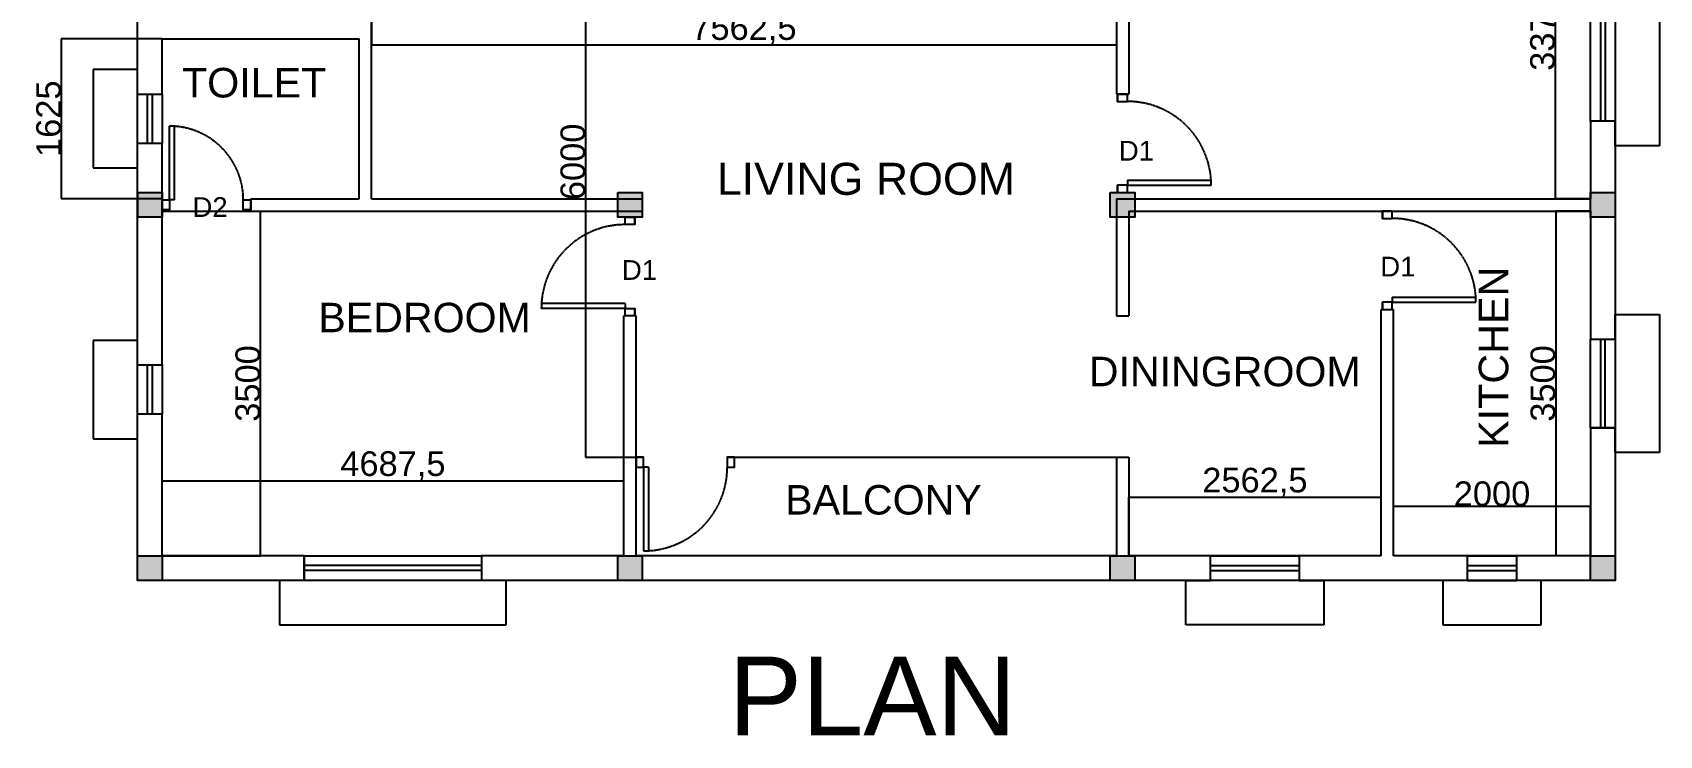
# Model space of a CAD drawing. Header units: millimetres. Extents: x -5652 to 45545, y 1061 to 42969.
# Drawn here: x 3405 to 19920, y 1061 to 8197 of the extents above; entities that cross this region are included whole.
import ezdxf

# ---------------------------------------------------------------- set-up
doc = ezdxf.new("R2010")
doc.units = ezdxf.units.MM
doc.header["$PDMODE"] = 33
doc.linetypes.add('ACAD_ISO02W100', pattern=[15, 12, -3])
for name, color, linetype in [('chajja', 201, 'Continuous'), ('COLUMN', 20, 'Continuous'), ('DIMENSION', 150, 'Continuous'), ('DOOR', 242, 'Continuous'), ('ROOM', 7, 'Continuous'), ('WALL', 7, 'Continuous'), ('WINDOW', 92, 'Continuous')]:
    doc.layers.add(name, color=color, linetype=linetype)
doc.styles.get("Standard").update_dxf_attribs({"font": 'arial.ttf'})
doc.dimstyles.new('ISO-25', dxfattribs={"dimtxt": 250, "dimasz": 2.5, "dimexe": 1.25, "dimexo": 0.625, "dimtad": 1, "dimtxsty": 'Standard', "dimcen": 2.5, "dimadec": 0, "dimazin": 0, "dimtfac": 1, "dimtmove": 0, "dimatfit": 3, "dimfxl": 1, "dimarcsym": 0})

# ---------------------------------------------------------------- blocks, each defined once
blk = doc.blocks.new('*D3')
at = {"layer": 'Defpoints', "color": 0, "transparency": 16777216}
for p in [(4720, 8134), (3697, 6509), (4720, 6509)]:
    blk.add_point(p, dxfattribs=at)
at = {"layer": 'DIMENSION', "color": 0, "lineweight": -2, "transparency": 16777216}
for p, q in [((4719, 8134), (3696, 8134)), ((3697, 8132), (3697, 6512)), ((4719, 6509), (3696, 6509))]:
    blk.add_line(p, q, dxfattribs=at)
at = {"layer": 'DIMENSION', "color": 0, "transparency": 16777216}
for points in [[(3697, 8132), (3698, 8132), (3697, 8134)], [(3697, 6512), (3698, 6512), (3697, 6509)]]:
    blk.add_solid(points, dxfattribs=at)
at = {"layer": 'DIMENSION', "color": 0, "transparency": 16777216, "insert": (3569, 7322), "char_height": 250, "attachment_point": 5, "rotation": 90}
blk.add_mtext('1625', dxfattribs=at)
blk = doc.blocks.new('*D9')
at = {"layer": 'Defpoints', "color": 0, "transparency": 16777216}
for p in [(17220, 3384), (17220, 2884), (19220, 2884)]:
    blk.add_point(p, dxfattribs=at)
at = {"layer": 'DIMENSION', "color": 0, "lineweight": -2, "transparency": 16777216}
for p, q in [((17220, 2885), (17220, 3385)), ((19217, 3384), (17222, 3384)), ((19220, 2885), (19220, 3385))]:
    blk.add_line(p, q, dxfattribs=at)
at = {"layer": 'DIMENSION', "color": 0, "transparency": 16777216}
for points in [[(17222, 3385), (17222, 3384), (17220, 3384)], [(19217, 3385), (19217, 3384), (19220, 3384)]]:
    blk.add_solid(points, dxfattribs=at)
at = {"layer": 'DIMENSION', "color": 0, "transparency": 16777216, "insert": (18220, 3513), "char_height": 250, "attachment_point": 5}
blk.add_mtext('2000', dxfattribs=at)
blk = doc.blocks.new('*D10')
at = {"layer": 'Defpoints', "color": 0, "transparency": 16777216}
for p in [(19220, 6384), (18866, 2884), (19220, 2884)]:
    blk.add_point(p, dxfattribs=at)
at = {"layer": 'DIMENSION', "color": 0, "lineweight": -2, "transparency": 16777216}
for p, q in [((19219, 6384), (18865, 6384)), ((18866, 6382), (18866, 2887)), ((19219, 2884), (18865, 2884))]:
    blk.add_line(p, q, dxfattribs=at)
at = {"layer": 'DIMENSION', "color": 0, "transparency": 16777216}
for points in [[(18865, 6382), (18866, 6382), (18866, 6384)], [(18865, 2887), (18866, 2887), (18866, 2884)]]:
    blk.add_solid(points, dxfattribs=at)
at = {"layer": 'DIMENSION', "color": 0, "transparency": 16777216, "insert": (18738, 4634), "char_height": 250, "attachment_point": 5, "rotation": 90}
blk.add_mtext('3500', dxfattribs=at)
blk = doc.blocks.new('*D11')
at = {"layer": 'Defpoints', "color": 0, "transparency": 16777216}
for p in [(19220, 9884), (18862, 6509), (19220, 6509)]:
    blk.add_point(p, dxfattribs=at)
at = {"layer": 'DIMENSION', "color": 0, "lineweight": -2, "transparency": 16777216}
for p, q in [((19219, 9884), (18861, 9884)), ((18862, 9882), (18862, 6512)), ((19219, 6509), (18861, 6509))]:
    blk.add_line(p, q, dxfattribs=at)
at = {"layer": 'DIMENSION', "color": 0, "transparency": 16777216}
for points in [[(18862, 9882), (18863, 9882), (18862, 9884)], [(18862, 6512), (18863, 6512), (18862, 6509)]]:
    blk.add_solid(points, dxfattribs=at)
at = {"layer": 'DIMENSION', "color": 0, "transparency": 16777216, "insert": (18734, 8197), "char_height": 250, "attachment_point": 5, "rotation": 90}
blk.add_mtext('3375', dxfattribs=at)
blk = doc.blocks.new('*D13')
at = {"layer": 'Defpoints', "color": 0, "transparency": 16777216}
for p in [(9407, 3646), (4720, 2884), (9407, 2884)]:
    blk.add_point(p, dxfattribs=at)
at = {"layer": 'DIMENSION', "color": 0, "lineweight": -2, "transparency": 16777216}
for p, q in [((4720, 2885), (4720, 3647)), ((4722, 3646), (9405, 3646)), ((9407, 2885), (9407, 3647))]:
    blk.add_line(p, q, dxfattribs=at)
at = {"layer": 'DIMENSION', "color": 0, "transparency": 16777216}
for points in [[(4722, 3646), (4722, 3645), (4720, 3646)], [(9405, 3646), (9405, 3645), (9407, 3646)]]:
    blk.add_solid(points, dxfattribs=at)
at = {"layer": 'DIMENSION', "color": 0, "transparency": 16777216, "insert": (7063, 3797), "char_height": 250, "attachment_point": 5}
blk.add_mtext('4687,5', dxfattribs=at)
blk = doc.blocks.new('*D14')
at = {"layer": 'Defpoints', "color": 0, "transparency": 16777216}
for p in [(4720, 6384), (5720, 6384), (4720, 2884)]:
    blk.add_point(p, dxfattribs=at)
at = {"layer": 'DIMENSION', "color": 0, "lineweight": -2, "transparency": 16777216}
for p, q in [((4720, 6384), (5721, 6384)), ((5720, 2887), (5720, 6382)), ((4720, 2884), (5721, 2884))]:
    blk.add_line(p, q, dxfattribs=at)
at = {"layer": 'DIMENSION', "color": 0, "transparency": 16777216}
for points in [[(5719, 6382), (5720, 6382), (5720, 6384)], [(5719, 2887), (5720, 2887), (5720, 2884)]]:
    blk.add_solid(points, dxfattribs=at)
at = {"layer": 'DIMENSION', "color": 0, "transparency": 16777216, "insert": (5591, 4634), "char_height": 250, "attachment_point": 5, "rotation": 90}
blk.add_mtext('3500', dxfattribs=at)
blk = doc.blocks.new('*D20')
at = {"layer": 'Defpoints', "color": 0, "transparency": 16777216}
for p in [(17095, 3480), (14532, 2884), (17095, 2884)]:
    blk.add_point(p, dxfattribs=at)
at = {"layer": 'DIMENSION', "color": 0, "lineweight": -2, "transparency": 16777216}
for p, q in [((14532, 2885), (14532, 3481)), ((14535, 3480), (17092, 3480)), ((17095, 2885), (17095, 3481))]:
    blk.add_line(p, q, dxfattribs=at)
at = {"layer": 'DIMENSION', "color": 0, "transparency": 16777216}
for points in [[(14535, 3480), (14535, 3479), (14532, 3480)], [(17092, 3480), (17092, 3479), (17095, 3480)]]:
    blk.add_solid(points, dxfattribs=at)
at = {"layer": 'DIMENSION', "color": 0, "transparency": 16777216, "insert": (15813, 3630), "char_height": 250, "attachment_point": 5}
blk.add_mtext('2562,5', dxfattribs=at)
blk = doc.blocks.new('*D23')
at = {"layer": 'Defpoints', "color": 0, "transparency": 16777216}
for p in [(6845, 8984), (14407, 8984), (14407, 8073)]:
    blk.add_point(p, dxfattribs=at)
at = {"layer": 'DIMENSION', "color": 0, "lineweight": -2, "transparency": 16777216}
for p, q in [((6845, 8984), (6845, 8072)), ((14407, 8984), (14407, 8072)), ((6847, 8073), (14405, 8073))]:
    blk.add_line(p, q, dxfattribs=at)
at = {"layer": 'DIMENSION', "color": 0, "transparency": 16777216}
for points in [[(6847, 8073), (6847, 8072), (6845, 8073)], [(14405, 8073), (14405, 8072), (14407, 8073)]]:
    blk.add_solid(points, dxfattribs=at)
at = {"layer": 'DIMENSION', "color": 0, "transparency": 16777216, "insert": (10626, 8224), "char_height": 250, "attachment_point": 5}
blk.add_mtext('7562,5', dxfattribs=at)
blk = doc.blocks.new('*D39')
at = {"layer": 'Defpoints', "color": 0, "transparency": 16777216}
for p in [(14407, 9884), (9019, 3884), (9607, 3884)]:
    blk.add_point(p, dxfattribs=at)
at = {"layer": 'DIMENSION', "color": 0, "lineweight": -2, "transparency": 16777216}
for p, q in [((14406, 9884), (9018, 9884)), ((9019, 9882), (9019, 3887)), ((9606, 3884), (9018, 3884))]:
    blk.add_line(p, q, dxfattribs=at)
at = {"layer": 'DIMENSION', "color": 0, "transparency": 16777216}
for points in [[(9019, 9882), (9020, 9882), (9019, 9884)], [(9019, 3887), (9020, 3887), (9019, 3884)]]:
    blk.add_solid(points, dxfattribs=at)
at = {"layer": 'DIMENSION', "color": 0, "transparency": 16777216, "insert": (8891, 6884), "char_height": 250, "attachment_point": 5, "rotation": 90}
blk.add_mtext('6000', dxfattribs=at)

msp = doc.modelspace()

# ---------------------------------------------------------------- hatches: boundary and pattern name
at = {"layer": 'COLUMN'}
h = msp.add_hatch(color=256, dxfattribs=at)
h.dxf.hatch_style = 1
h.paths.add_polyline_path([(4469.598, 6321.91), (4719.598, 6321.91), (4719.598, 6571.91), (4469.598, 6571.91)])
h = msp.add_hatch(color=256, dxfattribs=at)
h.dxf.hatch_style = 1
h.paths.add_polyline_path([(9344.598, 6321.91), (9594.598, 6321.91), (9594.598, 6571.91), (9344.598, 6571.91)])
h = msp.add_hatch(color=256, dxfattribs=at)
h.dxf.hatch_style = 1
h.paths.add_polyline_path([(14344.598, 6321.91), (14594.598, 6321.91), (14594.598, 6571.91), (14344.598, 6571.91)])
h = msp.add_hatch(color=256, dxfattribs=at)
h.dxf.hatch_style = 1
h.paths.add_polyline_path([(19219.598, 6321.91), (19469.598, 6321.91), (19469.598, 6571.91), (19219.598, 6571.91)])
h = msp.add_hatch(color=256, dxfattribs=at)
h.dxf.hatch_style = 1
h.paths.add_polyline_path([(4469.598, 2634.41), (4719.598, 2634.41), (4719.598, 2884.41), (4469.598, 2884.41)])
h = msp.add_hatch(color=256, dxfattribs=at)
h.dxf.hatch_style = 1
h.paths.add_polyline_path([(9344.598, 2634.41), (9594.598, 2634.41), (9594.598, 2884.41), (9344.598, 2884.41)])
h = msp.add_hatch(color=256, dxfattribs=at)
h.dxf.hatch_style = 1
h.paths.add_polyline_path([(14344.598, 2634.41), (14594.598, 2634.41), (14594.598, 2884.41), (14344.598, 2884.41)])
h = msp.add_hatch(color=256, dxfattribs=at)
h.dxf.hatch_style = 1
h.paths.add_polyline_path([(19219.598, 2634.41), (19469.598, 2634.41), (19469.598, 2884.41), (19219.598, 2884.41)])

# ---------------------------------------------------------------- linework, layer by layer
at = {"layer": 'chajja'}
for p, q in [((19919.598, 9346.91), (19919.598, 7046.91)), ((4469.598, 7821.91), (4019.598, 7821.91)), ((4019.598, 7821.91), (4019.598, 6821.91)), ((4469.598, 7571.91), (4469.598, 7821.91)), ((19469.598, 7046.91), (19469.598, 7296.91)), ((4469.598, 6821.91), (4469.598, 7071.91)), ((19919.598, 7046.91), (19469.598, 7046.91)), ((4019.598, 6821.91), (4469.598, 6821.91)), ((19469.598, 5084.41), (19469.598, 5334.41)), ((19469.598, 5334.41), (19919.598, 5334.41)), ((19919.598, 5334.41), (19919.598, 5084.41)), ((4469.598, 5071.91), (4019.598, 5071.91)), ((4019.598, 5071.91), (4019.598, 4071.91)), ((4469.598, 4821.91), (4469.598, 5071.91)), ((19919.598, 5084.41), (19919.598, 4184.41)), ((4469.598, 4071.91), (4469.598, 4321.91)), ((19469.598, 3934.41), (19469.598, 4184.41)), ((19919.598, 4184.41), (19919.598, 3934.41)), ((4019.598, 4071.91), (4469.598, 4071.91)), ((19919.598, 3934.41), (19469.598, 3934.41)), ((6163.348, 2634.41), (5913.348, 2634.41)), ((5913.348, 2634.41), (5913.348, 2184.41)), ((8213.348, 2634.41), (7963.348, 2634.41)), ((8213.348, 2184.41), (8213.348, 2634.41)), ((15113.348, 2184.41), (15113.348, 2634.41)), ((15113.348, 2634.41), (15363.348, 2634.41)), ((16263.348, 2634.41), (16513.348, 2634.41)), ((16513.348, 2634.41), (16513.348, 2184.41)), ((17969.598, 2634.41), (17719.598, 2634.41)), ((17719.598, 2634.41), (17719.598, 2184.41)), ((18719.598, 2634.41), (18469.598, 2634.41)), ((18719.598, 2184.41), (18719.598, 2634.41)), ((5913.348, 2184.41), (8213.348, 2184.41)), ((15363.348, 2184.41), (15113.348, 2184.41)), ((16263.348, 2184.41), (15363.348, 2184.41)), ((16513.348, 2184.41), (16263.348, 2184.41)), ((17719.598, 2184.41), (18719.598, 2184.41))]:
    msp.add_line(p, q, dxfattribs=at)
at = {"layer": 'COLUMN'}
for points in [[(4469.598, 6571.91), (4719.598, 6571.91), (4719.598, 6321.91), (4469.598, 6321.91)], [(9344.598, 6571.91), (9594.598, 6571.91), (9594.598, 6321.91), (9344.598, 6321.91)], [(14344.598, 6571.91), (14594.598, 6571.91), (14594.598, 6321.91), (14344.598, 6321.91)], [(19219.598, 6571.91), (19469.598, 6571.91), (19469.598, 6321.91), (19219.598, 6321.91)], [(4469.598, 2884.41), (4719.598, 2884.41), (4719.598, 2634.41), (4469.598, 2634.41)], [(9344.598, 2884.41), (9594.598, 2884.41), (9594.598, 2634.41), (9344.598, 2634.41)], [(14344.598, 2884.41), (14594.598, 2884.41), (14594.598, 2634.41), (14344.598, 2634.41)], [(19219.598, 2884.41), (19469.598, 2884.41), (19469.598, 2634.41), (19219.598, 2634.41)]]:
    msp.add_lwpolyline(points, close=True, dxfattribs=at)
at = {"layer": 'DOOR'}
for p, q in [((14419.598, 7496.91), (14419.598, 7571.91)), ((4794.598, 6496.91), (4794.598, 7246.91)), ((4844.598, 6496.91), (4844.598, 7246.91)), ((14419.598, 6571.91), (14419.598, 6646.91)), ((14519.598, 6696.91), (15369.598, 6696.91)), ((14519.598, 6696.91), (14519.598, 6646.91)), ((14519.598, 6646.91), (15369.598, 6646.91)), ((4844.598, 6496.91), (4794.598, 6496.91)), ((4719.598, 6396.91), (4794.598, 6396.91)), ((5544.598, 6396.91), (5619.598, 6396.91)), ((9519.598, 6246.91), (9519.598, 6321.91)), ((17107.098, 6309.41), (17107.098, 6384.41)), ((17107.098, 5384.41), (17107.098, 5459.41)), ((17207.098, 5509.41), (18057.098, 5509.41)), ((17207.098, 5509.41), (17207.098, 5459.41)), ((17207.098, 5459.41), (18057.098, 5459.41)), ((9419.598, 5446.91), (8569.598, 5446.91)), ((9419.598, 5396.91), (8569.598, 5396.91)), ((9419.598, 5446.91), (9419.598, 5396.91)), ((9519.598, 5321.91), (9519.598, 5396.91)), ((9532.098, 3884.41), (9607.098, 3884.41)), ((9607.098, 3784.41), (9607.098, 2934.41)), ((9657.098, 3784.41), (9607.098, 3784.41)), ((9657.098, 3784.41), (9657.098, 2934.41))]:
    msp.add_line(p, q, dxfattribs=at)
for points in [[(14519.598, 7496.91), (14519.598, 7571.91), (14419.598, 7571.91), (14419.598, 7496.91)], [(14519.598, 6571.91), (14519.598, 6646.91), (14419.598, 6646.91), (14419.598, 6571.91)], [(4719.598, 6496.91), (4794.598, 6496.91), (4794.598, 6396.91), (4719.598, 6396.91)], [(5544.598, 6496.91), (5619.598, 6496.91), (5619.598, 6396.91), (5544.598, 6396.91)], [(9419.598, 6246.91), (9419.598, 6321.91), (9519.598, 6321.91), (9519.598, 6246.91)], [(17207.098, 6309.41), (17207.098, 6384.41), (17107.098, 6384.41), (17107.098, 6309.41)], [(17207.098, 5384.41), (17207.098, 5459.41), (17107.098, 5459.41), (17107.098, 5384.41)], [(9419.598, 5321.91), (9419.598, 5396.91), (9519.598, 5396.91), (9519.598, 5321.91)], [(9532.098, 3784.41), (9607.098, 3784.41), (9607.098, 3884.41), (9532.098, 3884.41)], [(10457.098, 3784.41), (10532.098, 3784.41), (10532.098, 3884.41), (10457.098, 3884.41)]]:
    msp.add_lwpolyline(points, close=True, dxfattribs=at)
at = {"layer": 'DOOR', "linetype": 'ACAD_ISO02W100'}
for centre, radius, start, end in [((14519.598, 6646.91), 850, 0, 90), ((4794.598, 6496.91), 750, 0, 90), ((17207.098, 5459.41), 850, 0, 90), ((9419.598, 5396.91), 850, 90, 180), ((9607.098, 3784.41), 850, 270, 0)]:
    msp.add_arc(centre, radius, start, end, dxfattribs=at)
at = {"layer": 'WALL'}
for p, q in [((14407.098, 9884.41), (14407.098, 7571.91)), ((14532.098, 9884.41), (14532.098, 7571.91)), ((6844.598, 6509.41), (6844.598, 8984.41)), ((4469.598, 7571.91), (4469.598, 8821.91)), ((4719.598, 7571.91), (4719.598, 8134.41)), ((4719.598, 8134.41), (6719.598, 8134.41)), ((6719.598, 6509.41), (6719.598, 8134.41)), ((4469.598, 7571.91), (4719.598, 7571.91)), ((14407.098, 7571.91), (14532.098, 7571.91)), ((19219.598, 7296.91), (19219.598, 6509.41)), ((19469.598, 7296.91), (19219.598, 7296.91)), ((19469.598, 7296.91), (19469.598, 5084.41)), ((4469.598, 4821.91), (4469.598, 7071.91)), ((4719.598, 7071.91), (4469.598, 7071.91)), ((4719.598, 4821.91), (4719.598, 7071.91)), ((4719.598, 6609.41), (4719.598, 6671.91)), ((4469.598, 6571.91), (4469.598, 6321.91)), ((4719.598, 6509.41), (4719.598, 6571.91)), ((5619.598, 6509.41), (6719.598, 6509.41)), ((5619.598, 6509.41), (6719.598, 6509.41)), ((5619.598, 6384.41), (5619.598, 6509.41)), ((6844.598, 6509.41), (9594.598, 6509.41)), ((9594.598, 6509.41), (9594.598, 6384.41)), ((14407.098, 6509.41), (19219.598, 6509.41)), ((14407.098, 6509.41), (14407.098, 5321.91)), ((4719.598, 6321.91), (4719.598, 6384.41)), ((5619.598, 6384.41), (9594.598, 6384.41)), ((14532.098, 6384.41), (19219.598, 6384.41)), ((14532.098, 6384.41), (14532.098, 5321.91)), ((19219.598, 6384.41), (19219.598, 5084.41)), ((9407.098, 2884.41), (9407.098, 5321.91)), ((9532.098, 5321.91), (9407.098, 5321.91)), ((9532.098, 2884.41), (9532.098, 5321.91)), ((14407.098, 5321.91), (14532.098, 5321.91)), ((17094.598, 2884.41), (17094.598, 5384.41)), ((17094.598, 5384.41), (17219.598, 5384.41)), ((17219.598, 2884.41), (17219.598, 5384.41)), ((19219.598, 5084.41), (19469.598, 5084.41)), ((4469.598, 4821.91), (4719.598, 4821.91)), ((4469.598, 2634.41), (4469.598, 4321.91)), ((4719.598, 4321.91), (4469.598, 4321.91)), ((4719.598, 2884.41), (4719.598, 4321.91)), ((19219.598, 4184.41), (19219.598, 2884.41)), ((19219.598, 4184.41), (19469.598, 4184.41)), ((19469.598, 4184.41), (19469.598, 2634.41)), ((9532.098, 3884.41), (9607.098, 3884.41)), ((10457.098, 3884.41), (14407.098, 3884.41)), ((14407.098, 3884.41), (14407.098, 2884.41)), ((14407.098, 3884.41), (14532.098, 3884.41)), ((14532.098, 3884.41), (14532.098, 2884.41)), ((6163.348, 2884.41), (4719.598, 2884.41)), ((6163.348, 2884.41), (6163.348, 2634.41)), ((6163.348, 2634.41), (6163.348, 2884.41)), ((9407.098, 2884.41), (7963.348, 2884.41)), ((7963.348, 2884.41), (7963.348, 2634.41)), ((14407.098, 2884.41), (9532.098, 2884.41)), ((17094.598, 2884.41), (14532.098, 2884.41)), ((19219.598, 2884.41), (17219.598, 2884.41)), ((6163.348, 2634.41), (4469.598, 2634.41)), ((19469.598, 2634.41), (7963.348, 2634.41))]:
    msp.add_line(p, q, dxfattribs=at)
at = {"layer": 'WINDOW'}
for p, q in [((19319.598, 9096.91), (19319.598, 7296.91)), ((19369.598, 9096.91), (19369.598, 7296.91)), ((4469.598, 7571.91), (4469.598, 7571.91)), ((4469.598, 7571.91), (4569.598, 7571.91)), ((4469.598, 7571.91), (4569.598, 7571.91)), ((4569.598, 7571.91), (4569.598, 7071.91)), ((4619.598, 7571.91), (4619.598, 7071.91)), ((19219.598, 5084.41), (19319.598, 5084.41)), ((19319.598, 5084.41), (19319.598, 4184.41)), ((19369.598, 4184.41), (19369.598, 5084.41)), ((4469.598, 4821.91), (4469.598, 4821.91)), ((4469.598, 4821.91), (4569.598, 4821.91)), ((4469.598, 4821.91), (4569.598, 4821.91)), ((4569.598, 4821.91), (4569.598, 4321.91)), ((4619.598, 4821.91), (4619.598, 4321.91)), ((19319.598, 4184.41), (19369.598, 4184.41)), ((15363.348, 2634.41), (15363.348, 2884.41)), ((15363.348, 2884.41), (15813.348, 2884.41)), ((15813.348, 2884.41), (16263.348, 2884.41)), ((16263.348, 2884.41), (16263.348, 2634.41)), ((17969.598, 2634.41), (17969.598, 2884.41)), ((17969.598, 2884.41), (18469.598, 2884.41)), ((18469.598, 2884.41), (18469.598, 2634.41)), ((7963.348, 2784.41), (6163.348, 2784.41)), ((7963.348, 2734.41), (6163.348, 2734.41)), ((15363.348, 2784.41), (16263.348, 2784.41)), ((15363.348, 2734.41), (16263.348, 2734.41)), ((17969.598, 2784.41), (18469.598, 2784.41)), ((17969.598, 2734.41), (18469.598, 2734.41)), ((16263.348, 2634.41), (15363.348, 2634.41)), ((17969.598, 2634.41), (18469.598, 2634.41)), ((17969.598, 2634.41), (17969.598, 2634.41))]:
    msp.add_line(p, q, dxfattribs=at)
for points in [[(19219.598, 9096.91), (19469.598, 9096.91), (19469.598, 7296.91), (19219.598, 7296.91)], [(4469.598, 7571.91), (4719.598, 7571.91), (4719.598, 7071.91), (4469.598, 7071.91)], [(19219.598, 5084.41), (19469.598, 5084.41), (19469.598, 4184.41), (19219.598, 4184.41)], [(4469.598, 4821.91), (4719.598, 4821.91), (4719.598, 4321.91), (4469.598, 4321.91)], [(7963.348, 2884.41), (7963.348, 2634.41), (6163.348, 2634.41), (6163.348, 2884.41)]]:
    msp.add_lwpolyline(points, close=True, dxfattribs=at)

# ---------------------------------------------------------------- texts
at = {"layer": 'DOOR'}
for s, p in [('D1', (14431.541, 6896.837)), ('D2', (5028.286, 6325.047)), ('D1', (9387.46, 5686.212)), ('D1', (17085.681, 5720.875))]:
    msp.add_text(s, height=200, dxfattribs=at).set_placement(p)
at = {"layer": 'ROOM'}
for s, height, p in [('TOILET', 300, (4921.345, 7537.799)), ('LIVING ROOM', 325, (10351.113, 6549.424)), ('BEDROOM', 298.8317, (6306.019, 5154.385)), ('DININGROOM', 298.8317, (14127.343, 4606.246)), ('BALCONY', 298.8317, (11045.201, 3303.68)), ('PLAN', 800, (10470.229, 1060.56))]:
    msp.add_text(s, height=height, dxfattribs=at).set_placement(p)
msp.add_text('KITCHEN', height=300, rotation=90, dxfattribs=at).set_placement((18385.339, 3980.155))

# ---------------------------------------------------------------- dimensions: what is measured, and where the dimension line sits
at = {"layer": 'DIMENSION'}
for base, p1, p2, picture, middle in [((9019.375, 3884.41), (14407.098, 9884.41), (9607.098, 3884.41), '*D39', (9019.375, 6884.41)), ((3697.25, 6509.41), (4719.598, 8134.41), (4719.598, 6509.41), '*D3', (3697.25, 7321.91))]:
    dim = msp.add_linear_dim(base=base, p1=p1, p2=p2, angle=90, dimstyle='ISO-25', dxfattribs=at)
    dim.commit()
    dim.dimension.update_dxf_attribs({"geometry": picture, "text_midpoint": middle, "dimtype": 160})
for base, p1, p2, picture, middle in [((18862.163, 6509.41), (19219.598, 9884.41), (19219.598, 6509.41), '*D11', (18733.809, 8196.91)), ((5719.598, 6384.41), (4719.598, 2884.41), (4719.598, 6384.41), '*D14', (5591.244, 4634.41)), ((18865.913, 2884.41), (19219.598, 6384.41), (19219.598, 2884.41), '*D10', (18737.559, 4634.41))]:
    dim = msp.add_linear_dim(base=base, p1=p1, p2=p2, angle=90, dimstyle='ISO-25', dxfattribs=at)
    dim.commit()
    dim.dimension.update_dxf_attribs({"geometry": picture, "text_midpoint": middle})
dim = msp.add_linear_dim(base=(14407.098, 8072.838), p1=(6844.598, 8984.41), p2=(14407.098, 8984.41), dimstyle='ISO-25', dxfattribs=at)
dim.commit()
dim.dimension.update_dxf_attribs({"geometry": '*D23', "text_midpoint": (10625.848, 8072.838), "dimtype": 160})
for base, p1, p2, picture, middle in [((9407.098, 3645.682), (4719.598, 2884.41), (9407.098, 2884.41), '*D13', (7063.348, 3796.546)), ((17094.598, 3479.587), (14532.098, 2884.41), (17094.598, 2884.41), '*D20', (15813.348, 3630.45)), ((17219.598, 3384.233), (19219.598, 2884.41), (17219.598, 2884.41), '*D9', (18219.598, 3512.501))]:
    dim = msp.add_linear_dim(base=base, p1=p1, p2=p2, dimstyle='ISO-25', dxfattribs=at)
    dim.commit()
    dim.dimension.update_dxf_attribs({"geometry": picture, "text_midpoint": middle})

doc.saveas('drawing.dxf')
